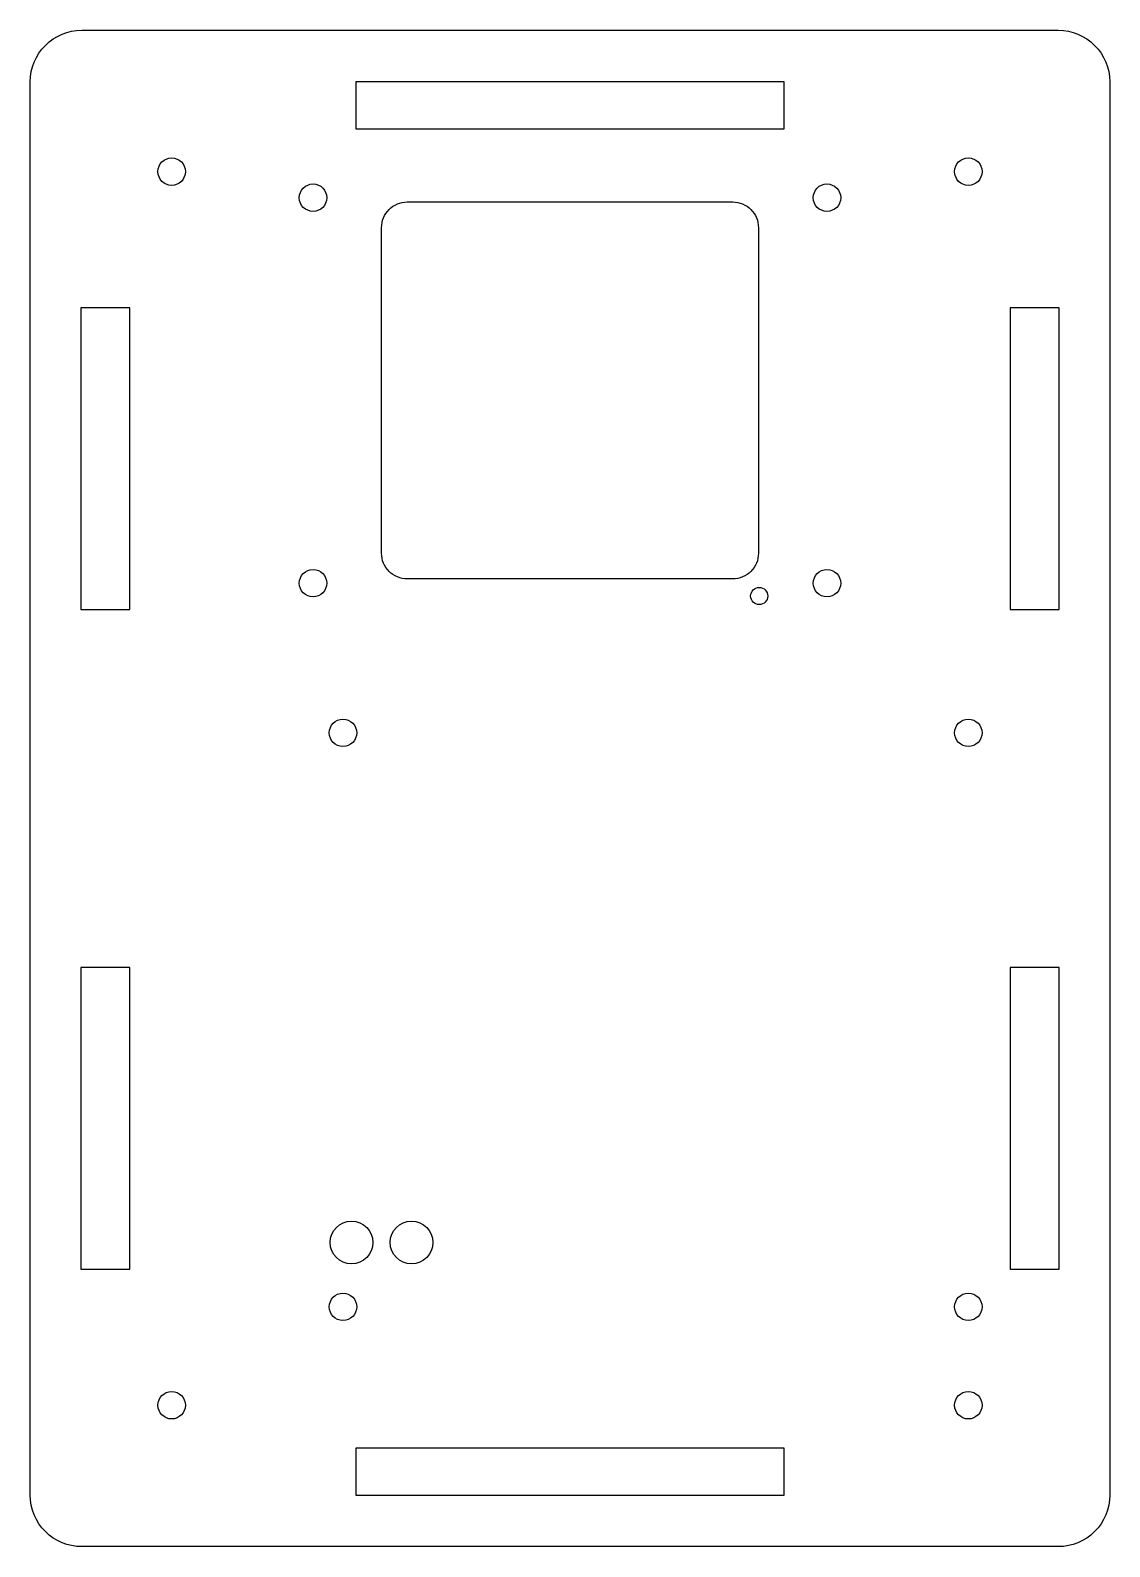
# Model space of a CAD drawing. Header units: millimetres. Extents: x 42 to 168, y -51 to 126.
import ezdxf

# ---------------------------------------------------------------- set-up
doc = ezdxf.new("R2010")
doc.units = ezdxf.units.MM
doc.layers.get('0').update_dxf_attribs({"linetype": 'CONTINUOUS'})

msp = doc.modelspace()

# ---------------------------------------------------------------- linework, layer by layer
for points in [[(168, 119.63), (168, -45.37, -0.414214), (162, -51.37), (48, -51.37, -0.414214), (42, -45.37), (42, 119.63, -0.414214), (48, 125.63), (162, 125.63, -0.414214)], [(127, 64.59, -0.414214), (124, 61.59), (86, 61.59, -0.414214), (83, 64.59), (83, 102.59, -0.414214), (86, 105.59), (124, 105.59, -0.414214), (127, 102.59)]]:
    msp.add_lwpolyline(points, format="xyb", close=True)
for points in [[(130, 114.13), (130, 119.63), (80, 119.63), (80, 114.13)], [(53.6, 58.03), (53.6, 93.23), (47.9, 93.23), (47.9, 58.03)], [(156.4, 58.03), (162.1, 58.03), (162.1, 93.23), (156.4, 93.23)], [(53.6, 16.23), (47.9, 16.23), (47.9, -18.97), (53.6, -18.97)], [(162.1, 16.23), (156.4, 16.23), (156.4, -18.97), (162.1, -18.97)], [(80, -39.87), (80, -45.37), (130, -45.37), (130, -39.87)]]:
    msp.add_lwpolyline(points, close=True)
for centre, radius in [((58.5, 109.13), 1.6), ((151.5, 109.13), 1.6), ((75, 106.09), 1.6), ((135, 106.09), 1.6), ((75, 61.09), 1.6), ((135, 61.09), 1.6), ((127.09, 59.59), 1), ((78.5, 43.63), 1.6), ((151.5, 43.63), 1.6), ((79.5, -15.87), 2.5), ((86.5, -15.87), 2.5), ((78.5, -23.37), 1.6), ((151.5, -23.37), 1.6), ((58.5, -34.87), 1.6), ((151.5, -34.87), 1.6)]:
    msp.add_circle(centre, radius)

doc.saveas('drawing.dxf')
